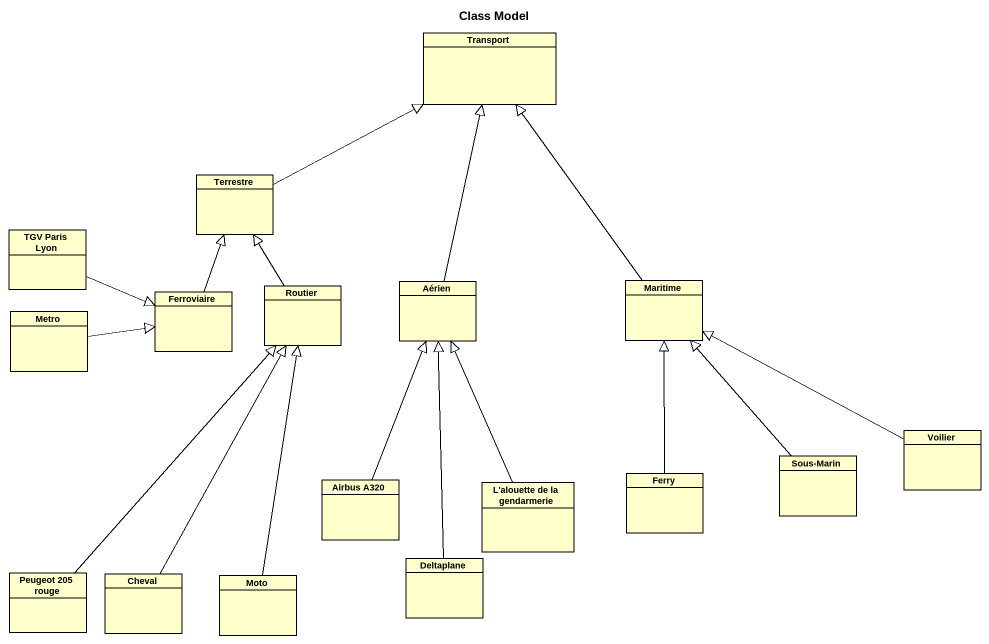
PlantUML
@startuml
title Class Model
hide circle
hide empty members
class Transport
class Terrestre
class "TGV Paris Lyon" as TGV_Paris_Lyon
class Ferroviaire
class Routier
class Aérien
class Maritime
class Metro
class "Sous-Marin" as Sous_Marin
class Voilier
class "Airbus A320" as Airbus_A320
class "L'alouette de la gendarmerie" as L_alouette_de_la_gendarmerie
class Ferry
class "Peugeot 205 rouge" as Peugeot_205_rouge
class Deltaplane
class Cheval
class Moto
Terrestre -right-|> Transport
TGV_Paris_Lyon -right-|> Ferroviaire
Ferroviaire -up-|> Terrestre
Routier -up-|> Terrestre
Aérien -up-|> Transport
Maritime -up-|> Transport
Metro -right-|> Ferroviaire
Sous_Marin -up-|> Maritime
Voilier -left-|> Maritime
Airbus_A320 -up-|> Aérien
L_alouette_de_la_gendarmerie -up-|> Aérien
Ferry -up-|> Maritime
Peugeot_205_rouge -up-|> Routier
Deltaplane -up-|> Aérien
Cheval -up-|> Routier
Moto -up-|> Routier
@enduml
